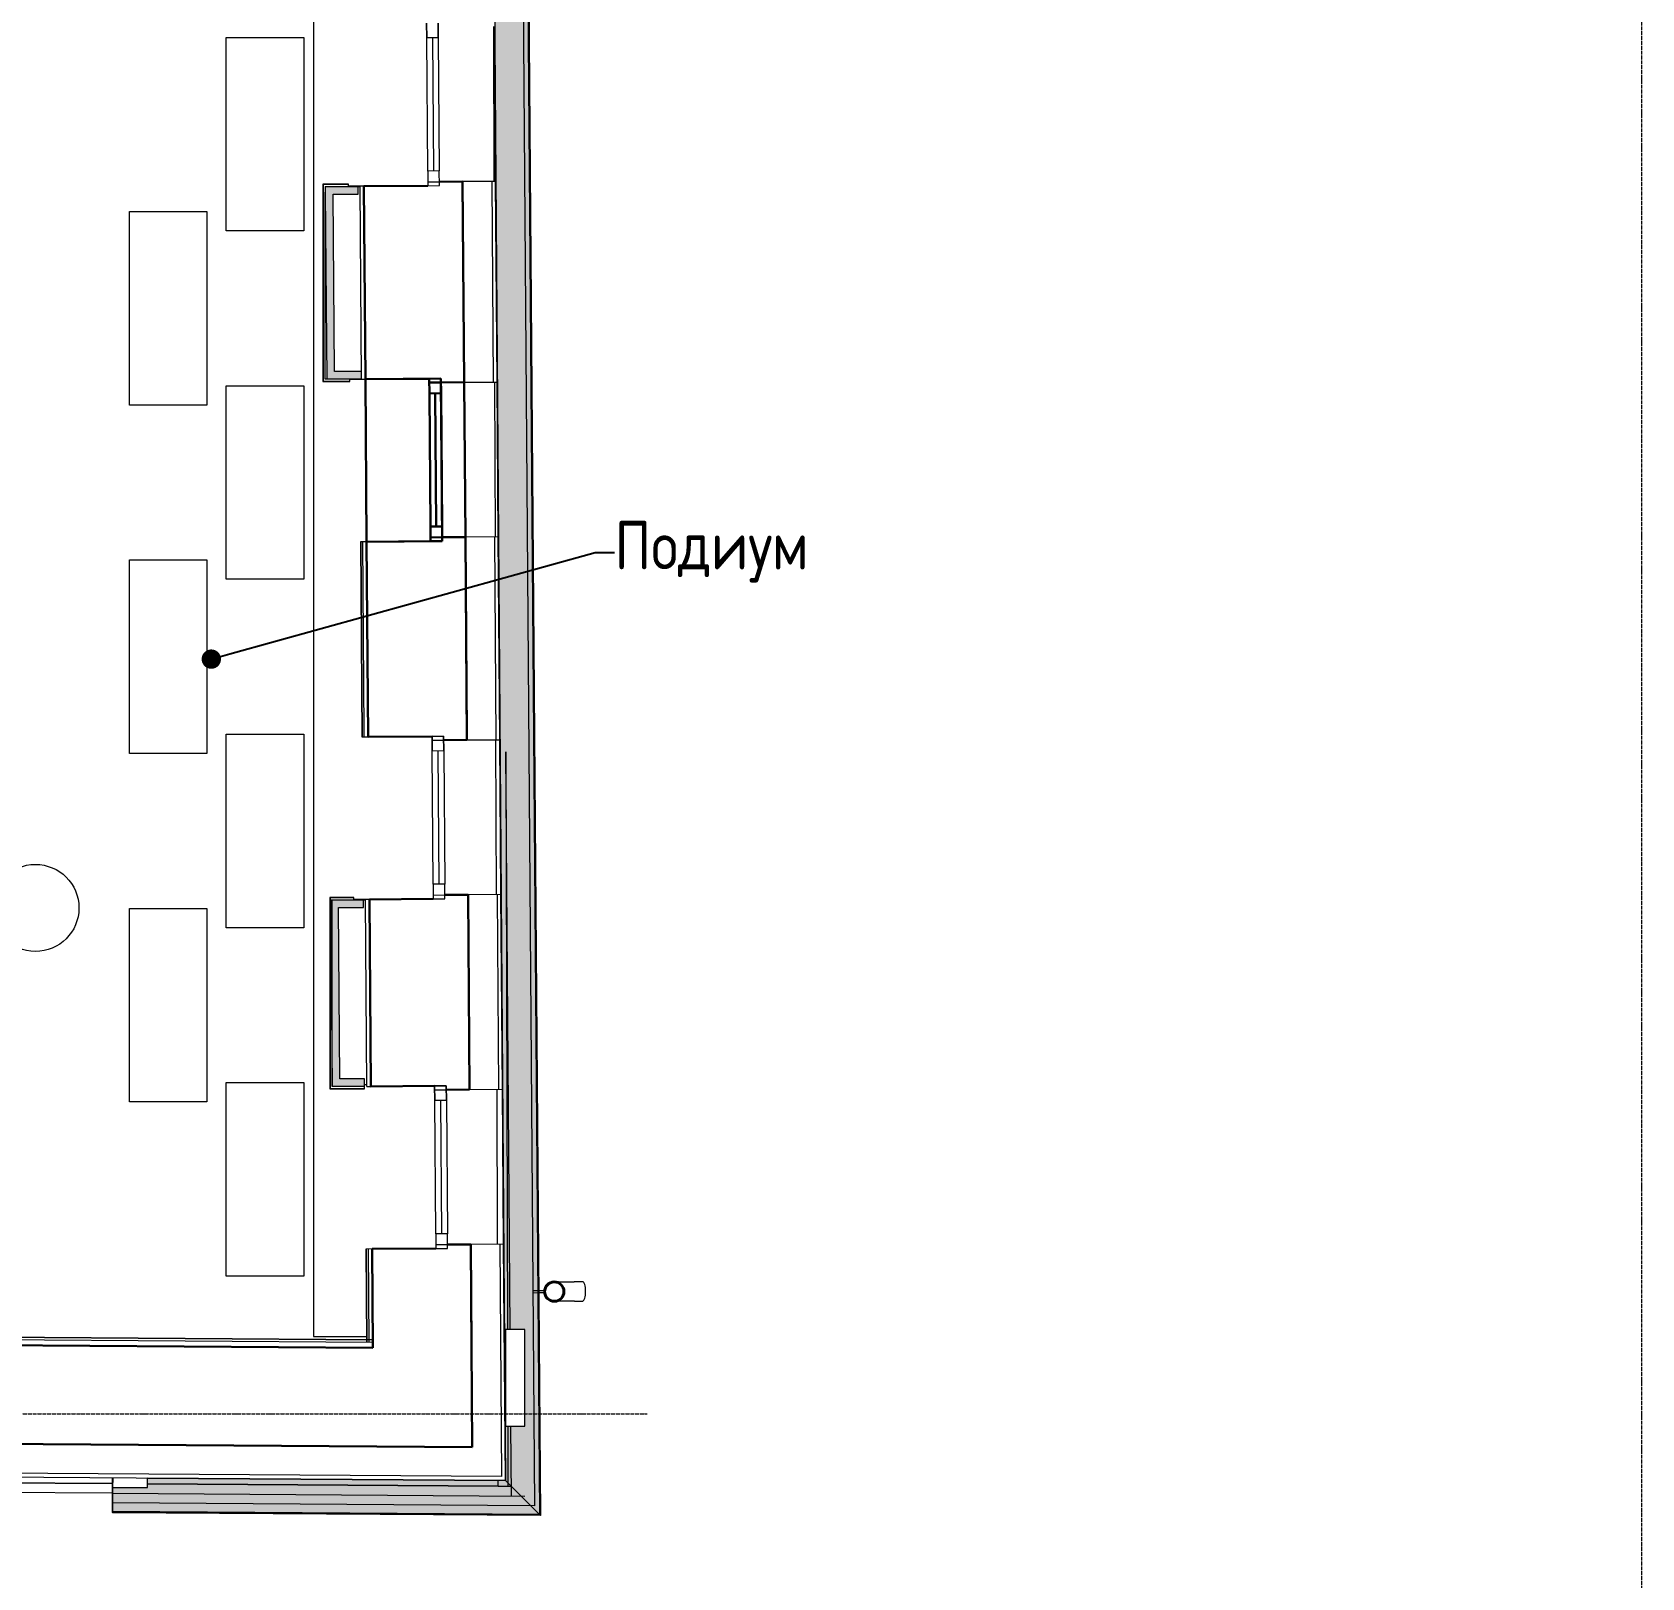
# Model space of a CAD drawing. Header units: millimetres. Extents: x -42533 to 645315, y 3457 to 82611.
# Drawn here: x 197375 to 205689, y 30644 to 38630 of the extents above; entities that cross this region are included whole.
import ezdxf
from ezdxf import colors
from ezdxf.entities.mleader import LeaderData, LeaderLine
from ezdxf.math import Vec2, Vec3

# ---------------------------------------------------------------- set-up
doc = ezdxf.new("R2010")
doc.units = ezdxf.units.MM
doc.linetypes.add('ADSK_Линия сетки', pattern=[25, 20, -2.5, 0, -2.5])
for name, color, linetype, lineweight in [('_ Окна', 7, 'Continuous', 9), ('Обобщенные модели', 7, 'Continuous', 18), ('Ограждение', 7, 'Continuous', 9), ('Окна', 7, 'Continuous', 9), ('Оси', 253, 'Continuous', 9), ('Перекрытие', 7, 'Continuous', 18), ('Стены внутренние', 7, 'Continuous', 18), ('Стены наружные', 7, 'Continuous', 18), ('Стены несущие', 7, 'Continuous', 30), ('Стены отделка', 7, 'Continuous', 30), ('Стены штриховка', 7, 'Continuous', 9), ('ТХ', 5, 'Continuous', 0), ('ТХ_КР ЗАДАНИЕ', 251, 'Continuous', 0), ('ШТРИХОВКА', 252, 'Continuous', 15)]:
    doc.layers.add(name, color=color, linetype=linetype, lineweight=lineweight)
doc.layers.add('Линии', color=7, linetype='Continuous', lineweight=9, true_color=0x00a600)
doc.layers.add('ЭОМ_Лотки рабочие', color=5, linetype='Continuous')
doc.styles.add('GOST Common_1', font='GOST_Common.ttf', dxfattribs={"width": 0.9, "height": 250})

# ---------------------------------------------------------------- blocks, each defined once
blk = doc.blocks.new('_Dot')
at = {"color": 0, "linetype": 'ByBlock', "lineweight": -2}
blk.add_line((-0.5, 0), (-1, 0), dxfattribs=at)
at = {"color": 0, "linetype": 'ByBlock', "const_width": 0.5}
blk.add_lwpolyline([(-0.25, 0, 1), (0.25, 0, 1)], format="xyb", close=True, dxfattribs=at)
blk = doc.blocks.new('Тх 2 этаж')
at = {"layer": 'ТХ', "color": 252, "true_color": 0x939598}
for points in [[(54413.5, 4121), (54413.5, 5121), (54813.5, 5121), (54813.5, 4121)], [(53913.5, 3221), (53913.5, 4221), (54313.5, 4221), (54313.5, 3221)], [(54413.5, 2321), (54413.5, 3321), (54813.5, 3321), (54813.5, 2321)], [(53913.5, 1421), (53913.5, 2421), (54313.5, 2421), (54313.5, 1421)], [(54413.5, 521), (54413.5, 1521), (54813.5, 1521), (54813.5, 521)], [(53913.5, -379), (53913.5, 621), (54313.5, 621), (54313.5, -379)], [(54413.5, -1279), (54413.5, -279), (54813.5, -279), (54813.5, -1279)]]:
    blk.add_lwpolyline(points, close=True, dxfattribs=at)
blk.add_circle((53427.4, 623.1), 225, dxfattribs=at)
at = {"layer": 'ТХ_КР ЗАДАНИЕ', "color": 252, "lineweight": 0, "true_color": 0x939598}
ml = blk.add_multileader_mtext('Standard', dxfattribs=at)
ml.set_content('Подиум', color=(147, 149, 152), style='GOST Common_1')
ml.set_leader_properties()
ml.set_arrow_properties(name='DOT')
ml.build(insert=Vec2(0, 0))
ml.multileader.update_dxf_attribs({"dogleg_length": 100, "arrow_head_size": 100})
ctx = ml.context
ctx.base_point, ctx.char_height, ctx.arrow_head_size, ctx.landing_gap_size, ctx.plane_origin = Vec3(56419.1, 2459.6), 250, 100, 0.09, Vec3(61978.4, 3048.6)
notes = []
notes.append((ctx, [(1, (1, 1, 0), (56319.1, 2459.6), (1, 0), 100, [(3, [(54336.2, 1908.5)], 0, [])])]))
ctx.mtext.insert, ctx.mtext.flow_direction = Vec3(56419.1, 2622.1), 5
for ctx, leaders in notes:
    for number, flags, end, landing, length, lines in leaders:
        leader = LeaderData()
        leader.index, (leader.has_last_leader_line, leader.has_dogleg_vector, leader.attachment_direction) = number, flags
        leader.last_leader_point, leader.dogleg_vector, leader.dogleg_length = Vec3(end), Vec3(landing), length
        for number, points, colour, breaks in lines:
            line = LeaderLine()
            line.index, line.vertices, line.color, line.breaks = number, Vec3.list(points), colors.encode_raw_color(colour), breaks
            leader.lines.append(line)
        ctx.leaders.append(leader)
blk = doc.blocks.new('План 2 этажа')
at = {"layer": 'Ограждение', "transparency": 33554432}
h = blk.add_hatch(color=8, dxfattribs=at)
h.paths.add_polyline_path([(50346.889, -190.449), (50282.841, 8248.532), (50202.345, 8328.419), (50202.345, 7866.342), (50107.14, 7866.342), (50166.923, -10.676), (50335.612, -179.183)])
h.paths.add_polyline_path([(50165.916, 270.357), (50166.923, 770.357), (50265.916, 770.357), (50265.916, 270.357), (50166.923, 270.357)])
h.paths.add_polyline_path([(50103.345, 8366.342), (50164.133, 8366.342), (50102.884, 8427.128)])
for points in [[(50347.092, -190.651), (50282.841, 8248.532), (50278.843, 8252.5), (50342.891, -186.455), (50346.889, -190.449)], [(50346.889, -190.449), (50165.923, -10.669), (48317.401, 1.374), (48317.064, -46.734), (48137.076, -45.474), (48137.076, -176.052), (50335.612, -190.375)], [(50166.923, -10.676), (50165.916, -9.679), (48317.408, 2.374), (48317.414, 1.374), (50165.916, -10.669)], [(50347.092, -190.651), (50341.854, -186.448), (48135.641, -172.075), (48135.623, -176.243), (50346.889, -190.65)]]:
    blk.add_hatch(color=8, dxfattribs=at).paths.add_polyline_path(points)
at = {"layer": 'Стены внутренние'}
for points in [[(49242.4, 5720.601), (49282.401, 5720.601), (49275.15, 6675.971), (49235.149, 6675.971), (49239.369, 6119.973)], [(49275.454, 6635.971), (49405.457, 6635.971), (49405.457, 6675.971), (49275.15, 6675.971)], [(49422.405, 5680.601), (49422.405, 5720.601), (49242.4, 5720.601), (49242.703, 5680.601)], [(49270.139, 2065.746), (49310.14, 2065.746), (49303.121, 2990.603), (49263.119, 2990.603), (49269.799, 2110.482)], [(49433.428, 2950.603), (49433.428, 2990.603), (49303.121, 2990.603), (49303.424, 2950.603)], [(49270.442, 2025.746), (49438.144, 2025.746), (49438.144, 2065.746), (49270.139, 2065.746)]]:
    blk.add_hatch(color=8, dxfattribs=at).paths.add_polyline_path(points)
at = {"layer": '_ Окна', "color": 8, "lineweight": 18}
for p, q in [((49759.339, 7443.541), (49758.762, 7519.539)), ((49818.76, 7519.994), (49819.337, 7443.996)), ((49819.337, 7443.996), (49759.339, 7443.541)), ((49824.558, 6756.016), (49764.56, 6755.561)), ((49764.56, 6755.561), (49765.137, 6679.563)), ((49825.135, 6680.018), (49824.558, 6756.016)), ((49765.137, 6679.563), (49825.135, 6680.018)), ((49786.729, 3834.645), (49846.727, 3835.1)), ((49787.306, 3758.647), (49786.729, 3834.645)), ((49846.727, 3835.1), (49847.304, 3759.102)), ((49847.304, 3759.102), (49787.306, 3758.647)), ((49852.525, 3071.122), (49792.527, 3070.667)), ((49792.527, 3070.667), (49793.104, 2994.669)), ((49793.104, 2994.669), (49853.102, 2995.124)), ((49853.102, 2995.124), (49852.525, 3071.122)), ((49800.435, 2028.697), (49860.434, 2029.152)), ((49801.012, 1952.699), (49800.435, 2028.697)), ((49860.434, 2029.152), (49861.01, 1953.154)), ((49861.01, 1953.154), (49801.012, 1952.699)), ((49866.232, 1265.174), (49806.234, 1264.719)), ((49806.234, 1264.719), (49806.81, 1188.721)), ((49866.809, 1189.176), (49866.232, 1265.174)), ((49806.81, 1188.721), (49866.809, 1189.176))]:
    blk.add_line(p, q, dxfattribs=at)
at = {"layer": '_ Окна', "color": 8}
for p, q in [((49789.338, 7443.768), (49794.559, 6755.788)), ((49764.985, 6699.562), (49824.983, 6700.017)), ((49786.881, 3814.645), (49846.879, 3815.101)), ((49817.305, 3758.874), (49822.526, 3070.894)), ((49792.952, 3014.668), (49852.95, 3015.124)), ((49800.587, 2008.697), (49860.585, 2009.153)), ((49831.011, 1952.927), (49836.233, 1264.946)), ((49806.659, 1208.72), (49866.657, 1209.176))]:
    blk.add_line(p, q, dxfattribs=at)
at = {"layer": 'Линии', "color": 8, "lineweight": 30}
for p, q in [((49832.702, 5683.047), (49442.713, 5680.087)), ((49442.713, 5680.087), (49449.088, 4840.111)), ((49449.088, 4840.111), (49442.713, 5680.087)), ((49772.704, 5682.591), (49832.702, 5683.047)), ((49832.702, 5683.047), (49772.704, 5682.591)), ((49773.28, 5606.594), (49772.704, 5682.591)), ((49772.704, 5682.591), (49773.28, 5606.594)), ((49772.855, 5662.592), (49832.854, 5663.047)), ((49832.702, 5683.047), (49833.279, 5607.049)), ((49833.279, 5607.049), (49832.702, 5683.047)), ((49839.077, 4843.071), (49832.702, 5683.047)), ((49838.925, 4863.07), (49832.854, 5663.047)), ((49952.85, 5663.958), (49958.922, 4863.981)), ((49958.922, 4863.981), (49952.85, 5663.958)), ((49833.279, 5607.049), (49773.28, 5606.594)), ((49773.28, 5606.594), (49833.279, 5607.049)), ((49773.28, 5606.594), (49833.279, 5607.049)), ((49778.502, 4918.613), (49773.28, 5606.594)), ((49803.28, 5606.821), (49808.501, 4918.841)), ((49833.279, 5607.049), (49838.5, 4919.069)), ((49838.5, 4919.069), (49778.502, 4918.613)), ((49838.5, 4919.069), (49778.502, 4918.613)), ((49838.5, 4919.069), (49778.502, 4918.613)), ((49778.502, 4918.613), (49779.079, 4842.616)), ((49778.502, 4918.613), (49779.079, 4842.616)), ((49839.077, 4843.071), (49838.5, 4919.069)), ((49839.077, 4843.071), (49838.5, 4919.069)), ((49839.077, 4843.071), (49449.088, 4840.111)), ((49778.927, 4862.615), (49838.925, 4863.07)), ((49779.079, 4842.616), (49839.077, 4843.071)), ((49779.079, 4842.616), (49839.077, 4843.071))]:
    blk.add_line(p, q, dxfattribs=at)
at = {"layer": 'Обобщенные модели', "color": 8}
for p, q in [((50564.282, 1017.323), (50521.779, 1017.001)), ((50332.895, 970.566), (50308.481, 970.381)), ((50308.557, 960.381), (50332.971, 960.566)), ((50334.11, 970.575), (50332.895, 970.566)), ((50332.971, 960.566), (50334.186, 960.575)), ((50367.619, 970.829), (50338.279, 970.607)), ((50338.355, 960.607), (50367.695, 960.83)), ((50522.538, 917.004), (50565.041, 917.326))]:
    blk.add_line(p, q, dxfattribs=at)
at = {"layer": 'Обобщенные модели', "color": 8, "flags": 128}
for points in [[(50431.151, 1016.313), (50432.421, 1016.323), (50435.085, 1016.343), (50437.961, 1016.365), (50441.046, 1016.388), (50444.333, 1016.413), (50447.819, 1016.439), (50451.498, 1016.467), (50455.363, 1016.497), (50459.408, 1016.527), (50463.627, 1016.559), (50468.014, 1016.593), (50472.56, 1016.627), (50477.26, 1016.663), (50482.105, 1016.7), (50487.087, 1016.737), (50492.199, 1016.776), (50497.433, 1016.816), (50502.78, 1016.857), (50508.231, 1016.898), (50513.778, 1016.94), (50519.412, 1016.983), (50521.779, 1017.001)], [(50522.538, 917.004), (50516.87, 916.961), (50511.286, 916.918), (50505.794, 916.877), (50500.403, 916.836), (50495.121, 916.796), (50489.957, 916.756), (50484.92, 916.718), (50480.017, 916.681), (50475.256, 916.645), (50470.645, 916.61), (50466.191, 916.576), (50461.901, 916.543), (50457.783, 916.512), (50453.842, 916.482), (50450.085, 916.454), (50446.519, 916.427), (50443.148, 916.401), (50439.978, 916.377), (50437.014, 916.355), (50434.262, 916.334), (50431.91, 916.316)]]:
    blk.add_lwpolyline(points, dxfattribs=at)
at = {"layer": 'Обобщенные модели', "color": 8}
for start, end in [(0.4348438, 180.4348438), (180.4348438, 0.4348438)]:
    blk.add_arc((50418.514, 966.216), 52, start, end, dxfattribs=at)
at = {"layer": 'Обобщенные модели', "color": 8, "lineweight": 40}
for start, end in [(0.4348438, 180.4348438), (180.4348438, 0.4348438)]:
    blk.add_arc((50418.514, 966.216), 50, start, end, dxfattribs=at)
at = {"layer": 'Обобщенные модели', "color": 8}
for start_param, end_param in [(4.71238898, 6.28318531), (3.14159265, 4.71238898)]:
    blk.add_ellipse((50564.661, 967.325), major_axis=(-0.379, 49.999), ratio=0.30901699, start_param=start_param, end_param=end_param, dxfattribs=at)
at = {"layer": 'Ограждение', "color": 8}
for p, q in [((50277.619, 8253.714), (50341.667, -185.232)), ((50278.843, 8252.5), (50342.891, -186.455)), ((50279.172, 8252.173), (50343.221, -186.784)), ((50279.517, 8251.831), (50343.565, -187.128)), ((50281.279, 8250.082), (50345.328, -188.889)), ((50281.558, 8249.805), (50345.607, -189.167)), ((50281.752, 8249.612), (50345.801, -189.361)), ((50281.881, 8249.484), (50345.93, -189.49)), ((50282.841, 8248.532), (50346.889, -190.449)), ((50283.044, 8248.331), (50347.092, -190.651)), ((50107.14, 7866.342), (50166.923, -10.676)), ((50107.14, 7866.342), (50166.923, -10.676)), ((50114.975, 6702.218), (50108.904, 7502.195)), ((50108.904, 7502.195), (50114.975, 6702.218)), ((50122.845, 5665.248), (50114.975, 6702.218)), ((50128.917, 4865.271), (50122.845, 5665.248)), ((50122.845, 5665.248), (50128.917, 4865.271)), ((50136.871, 3817.301), (50128.917, 4865.271)), ((50142.942, 3017.325), (50136.871, 3817.301)), ((50136.871, 3817.301), (50142.942, 3017.325)), ((50150.577, 2011.354), (50142.942, 3017.325)), ((50156.648, 1211.377), (50150.577, 2011.354)), ((50150.577, 2011.354), (50156.648, 1211.377)), ((50165.916, -9.669), (50156.648, 1211.377)), ((48135.615, -176.042), (48136.779, 2.551)), ((48136.779, 2.551), (48135.623, -174.769)), ((48136.779, 2.551), (48136.785, 3.551)), ((50166.923, -10.676), (48317.401, 1.374)), ((50166.923, -10.676), (48317.401, 1.374)), ((48317.408, 2.374), (50165.916, -9.669)), ((50165.916, -9.669), (48317.408, 2.374)), ((50166.923, -10.676), (50165.916, -9.669)), ((50166.923, -10.676), (50345.607, -189.167)), ((50346.889, -190.449), (50166.923, -10.676)), ((48135.621, -175.09), (48135.614, -176.243)), ((50347.092, -190.651), (48135.614, -176.243)), ((48135.615, -176.042), (48135.623, -174.769)), ((48135.623, -174.769), (48135.615, -176.042)), ((50346.889, -190.449), (48135.615, -176.042)), ((50345.93, -189.49), (48135.621, -175.09)), ((48135.622, -174.962), (48135.625, -174.492)), ((50345.801, -189.361), (48135.622, -174.962)), ((48135.623, -174.769), (48135.649, -170.86)), ((48135.641, -172.075), (48135.623, -174.769)), ((48135.623, -174.769), (48135.641, -172.075)), ((48135.641, -172.075), (48135.623, -174.769)), ((50345.607, -189.167), (48135.623, -174.769)), ((48135.625, -174.492), (48135.637, -172.743)), ((48135.637, -172.743), (48135.625, -174.492)), ((50345.328, -188.889), (48135.625, -174.492)), ((48135.637, -172.743), (48135.639, -172.401)), ((50343.565, -187.128), (48135.637, -172.743)), ((50343.221, -186.784), (48135.639, -172.401)), ((48135.649, -170.86), (48135.641, -172.075)), ((50342.891, -186.455), (48135.641, -172.075)), ((50341.667, -185.232), (48135.649, -170.86)), ((50345.607, -189.167), (50341.667, -185.232)), ((50341.667, -185.232), (50342.891, -186.455)), ((50342.891, -186.455), (50345.607, -189.167)), ((50345.607, -189.167), (50342.891, -186.455)), ((50342.891, -186.455), (50345.607, -189.167)), ((50343.565, -187.128), (50343.221, -186.784)), ((50345.328, -188.889), (50343.565, -187.128)), ((50343.565, -187.128), (50345.328, -188.889)), ((50345.801, -189.361), (50345.328, -188.889)), ((50346.889, -190.449), (50345.607, -189.167)), ((50345.607, -189.167), (50346.889, -190.449)), ((50345.93, -189.49), (50347.092, -190.651))]:
    blk.add_line(p, q, dxfattribs=at)
at = {"layer": 'Окна', "color": 8}
for p, q in [((49758.762, 7519.539), (49759.339, 7443.541)), ((49819.337, 7443.996), (49818.76, 7519.994)), ((49764.56, 6755.561), (49759.339, 7443.541)), ((49819.337, 7443.996), (49824.558, 6756.016)), ((49764.56, 6755.561), (49765.137, 6679.563)), ((49825.135, 6680.018), (49824.558, 6756.016)), ((49765.137, 6679.563), (49825.135, 6680.018)), ((49846.727, 3835.1), (49786.729, 3834.645)), ((49786.729, 3834.645), (49787.306, 3758.647)), ((49847.304, 3759.102), (49846.727, 3835.1)), ((49792.527, 3070.667), (49787.306, 3758.647)), ((49847.304, 3759.102), (49852.525, 3071.122)), ((49792.527, 3070.667), (49793.104, 2994.669)), ((49793.104, 2994.669), (49853.102, 2995.124)), ((49853.102, 2995.124), (49852.525, 3071.122)), ((49860.434, 2029.152), (49800.435, 2028.697)), ((49800.435, 2028.697), (49801.012, 1952.699)), ((49861.01, 1953.154), (49860.434, 2029.152)), ((49806.234, 1264.719), (49801.012, 1952.699)), ((49861.01, 1953.154), (49866.232, 1265.174)), ((49806.234, 1264.719), (49806.81, 1188.721)), ((49866.809, 1189.176), (49866.232, 1265.174)), ((49806.81, 1188.721), (49866.809, 1189.176))]:
    blk.add_line(p, q, dxfattribs=at)
at = {"layer": 'Оси', "color": 8, "linetype": 'ADSK_Линия сетки'}
for p, q in [((56035.923, -4690.674), (56035.923, 43330.545)), ((-9428.371, 333.7), (50898.627, 333.7))]:
    blk.add_line(p, q, dxfattribs=at)
at = {"layer": 'Перекрытие', "color": 8}
for p, q in [((49174.117, 7551.7), (49174.117, 733.7)), ((49355.135, 6678.216), (49765.124, 6681.328)), ((49429.359, 4840.961), (49779.071, 4843.616)), ((49786.736, 3833.645), (49426.728, 3830.912)), ((49450.553, 2034.273), (49438.144, 2034.178)), ((49456.816, 1186.689), (49806.806, 1189.345)), ((49174.117, 733.7), (49448.253, 733.7))]:
    blk.add_line(p, q, dxfattribs=at)
at = {"layer": 'Стены внутренние', "color": 8}
blk.add_line((49415.147, 6676.906), (49415.134, 6678.672), dxfattribs=at)
at = {"layer": 'Стены наружные', "color": 8}
for p, q in [((50253.018, 8278.128), (50316.914, -140.74)), ((50108.366, 6702.168), (50105.929, 7502.173)), ((50113.961, 4865.158), (50111.524, 5665.162)), ((50119.59, 3017.147), (50117.153, 3817.152)), ((50167.342, 3755.389), (50176.434, 770.357)), ((50189.997, 770.357), (50167.342, 3755.389)), ((50125.092, 1211.06), (50122.655, 2011.142)), ((50177.957, 270.357), (50178.906, -40.993)), ((50196.526, -89.895), (50193.792, 270.357)), ((48136.596, -25.47), (44057.305, 3.094)), ((44057.305, 3.094), (48136.596, -25.47)), ((48136.981, 2.549), (48136.785, -25.472)), ((48136.27, -75.469), (44056.745, -46.904)), ((48136.746, -75.472), (48136.396, -125.471)), ((48136.785, -25.472), (48136.435, -75.47)), ((48136.746, -75.472), (50266.53, -90.386)), ((50128.901, -39.421), (48317.204, -26.735)), ((48317.204, -26.735), (50128.901, -39.421)), ((50128.906, -41.145), (50128.812, -10.428)), ((50178.906, -40.993), (50128.906, -41.145)), ((50178.902, -39.771), (50196.147, -39.892)), ((50316.914, -140.74), (48136.396, -125.471)), ((50196.526, -89.895), (50266.532, -90.386))]:
    blk.add_line(p, q, dxfattribs=at)
at = {"layer": 'Стены несущие', "color": 8}
for p, q in [((49765.137, 6679.563), (49435.147, 6677.058)), ((49442.713, 5680.087), (49435.147, 6677.058)), ((49944.98, 6700.928), (49824.983, 6700.017)), ((49952.85, 5663.958), (49944.98, 6700.928)), ((49944.995, 6698.928), (49952.85, 5663.958)), ((49442.713, 5680.087), (49772.704, 5682.591)), ((49832.854, 5663.047), (49952.85, 5663.958)), ((49779.079, 4842.616), (49449.088, 4840.111)), ((49456.738, 3832.14), (49449.088, 4840.111)), ((49958.922, 4863.981), (49838.925, 4863.07)), ((49966.875, 3816.011), (49958.922, 4863.981)), ((49958.922, 4863.981), (49966.663, 3844.01)), ((49456.738, 3832.14), (49786.729, 3834.645)), ((49846.879, 3815.101), (49966.875, 3816.011)), ((49793.104, 2994.669), (49463.113, 2992.164)), ((49972.947, 3016.034), (49852.95, 3015.124)), ((49980.582, 2010.063), (49972.947, 3016.034)), ((49972.947, 3016.034), (49980.582, 2010.063)), ((49463.113, 2992.164), (49470.445, 2026.192)), ((49470.445, 2026.192), (49800.435, 2028.697)), ((49860.585, 2009.153), (49980.582, 2010.063)), ((49806.81, 1188.721), (49476.82, 1186.216)), ((49476.82, 1186.216), (49480.699, 675.136)), ((49986.653, 1210.086), (49866.657, 1209.176)), ((49994.612, 161.525), (49986.653, 1210.086)), ((49986.661, 1209.086), (49990.741, 671.564)), ((49480.699, 675.136), (42691.19, 722.677)), ((42185.006, 216.209), (49994.612, 161.525))]:
    blk.add_line(p, q, dxfattribs=at)
at = {"layer": 'Стены отделка', "color": 8, "lineweight": 9}
for p, q in [((49223.381, 6685.971), (49223.381, 5670.601)), ((49355.061, 6687.971), (49225.381, 6687.971)), ((49235.381, 6675.971), (49415.154, 6675.971)), ((49355.149, 6676.451), (49355.061, 6687.971)), ((49435.147, 6677.058), (49355.149, 6676.451)), ((49405.457, 6635.971), (49405.457, 6675.971)), ((49415.154, 6675.971), (49415.147, 6676.906)), ((49422.714, 5679.935), (49415.154, 6675.971)), ((50114.975, 6702.218), (49944.98, 6700.928)), ((49944.98, 6700.928), (49944.995, 6698.928)), ((50122.845, 5665.248), (50114.975, 6702.218)), ((49235.381, 6645.458), (49242.703, 5680.601)), ((49235.381, 5680.601), (49235.381, 6645.458)), ((49282.401, 5720.601), (49275.454, 6635.971)), ((49275.454, 6635.971), (49405.457, 6635.971)), ((49225.381, 5668.601), (49362.798, 5668.601)), ((49422.709, 5680.601), (49235.381, 5680.601)), ((49422.405, 5720.601), (49282.401, 5720.601)), ((49362.715, 5679.48), (49442.713, 5680.087)), ((49362.798, 5668.601), (49362.715, 5679.48)), ((49422.405, 5680.601), (49422.405, 5720.601)), ((49952.85, 5663.958), (50122.845, 5665.248)), ((49449.088, 4840.111), (49417.089, 4839.868)), ((49417.089, 4839.868), (49424.739, 3831.897)), ((50128.917, 4865.271), (49958.922, 4863.981)), ((50136.871, 3817.301), (50128.917, 4865.271)), ((49424.739, 3831.897), (49456.738, 3832.14)), ((49436.739, 3831.988), (49436.526, 3859.988)), ((49966.663, 3844.01), (49966.875, 3816.011)), ((49966.875, 3816.011), (50136.871, 3817.301)), ((49258.442, 3000.603), (49258.442, 2015.746)), ((49383.032, 3002.603), (49260.442, 3002.603)), ((49383.116, 2991.557), (49383.032, 3002.603)), ((50142.942, 3017.325), (49972.947, 3016.034)), ((50150.577, 2011.354), (50142.942, 3017.325)), ((49263.119, 2990.603), (49270.442, 2025.746)), ((49263.119, 2990.603), (49443.125, 2990.603)), ((49270.442, 2025.746), (49270.442, 2990.603)), ((49310.14, 2065.746), (49303.424, 2950.603)), ((49303.424, 2950.603), (49433.428, 2950.603)), ((49463.113, 2992.164), (49383.116, 2991.557)), ((49433.428, 2950.603), (49433.428, 2990.603)), ((49450.445, 2026.04), (49443.114, 2992.013)), ((49260.442, 2013.746), (49438.538, 2013.746)), ((49438.447, 2025.746), (49270.442, 2025.746)), ((49438.144, 2065.746), (49310.14, 2065.746)), ((49438.144, 2025.746), (49438.144, 2065.746)), ((49438.538, 2013.746), (49438.447, 2025.746)), ((49450.445, 2026.04), (49470.445, 2026.192)), ((49980.582, 2010.063), (50150.577, 2011.354)), ((49476.82, 1186.216), (49444.821, 1185.973)), ((49444.821, 1185.973), (49448.468, 705.362)), ((49456.82, 1186.065), (49456.828, 1185.065)), ((50156.648, 1211.377), (49986.653, 1210.086)), ((49986.653, 1210.086), (49986.661, 1209.086)), ((50165.916, -9.679), (50156.648, 1211.377)), ((50265.916, 770.357), (50165.916, 770.357)), ((50165.916, 770.357), (50165.916, 270.357)), ((50265.916, 270.357), (50265.916, 770.357)), ((44851.357, 737.552), (49480.909, 705.135)), ((49480.38, 717.139), (47354.503, 732.025)), ((49480.699, 675.136), (49480.909, 705.135)), ((49990.741, 671.564), (49994.612, 161.525)), ((50165.916, 270.357), (50265.916, 270.357)), ((42016.278, 47.386), (50165.916, -9.679)), ((50145.762, 10.462), (42036.128, 67.247)), ((48137.426, 4.525), (48137.076, -45.474)), ((48317.064, -46.734), (48317.414, 3.264)), ((48137.076, -45.474), (48317.064, -46.734))]:
    blk.add_line(p, q, dxfattribs=at)
at = {"layer": 'Стены штриховка', "color": 8}
for p, q in [((49225.381, 6687.971), (49223.381, 6687.971)), ((49223.381, 6687.971), (49223.381, 6685.971)), ((49355.077, 6685.971), (49223.381, 6685.971)), ((49225.381, 6687.971), (49225.381, 5668.601)), ((49235.381, 6675.971), (49235.149, 6675.971)), ((49235.149, 6675.971), (49235.381, 6645.458)), ((50094.976, 6702.067), (50102.846, 5665.096)), ((49223.381, 5670.601), (49362.783, 5670.601)), ((49223.381, 5670.601), (49223.381, 5668.601)), ((49223.381, 5668.601), (49225.381, 5668.601)), ((49419.089, 4839.883), (49426.739, 3831.912)), ((49436.526, 3859.988), (49429.089, 4839.959)), ((50108.917, 4865.12), (50116.871, 3817.15)), ((49260.442, 3002.603), (49258.442, 3002.603)), ((49258.442, 3002.603), (49258.442, 3000.603)), ((49383.047, 3000.603), (49258.442, 3000.603)), ((49260.442, 3002.603), (49260.442, 2013.746)), ((50122.943, 3017.173), (50130.578, 2011.202)), ((49258.442, 2015.746), (49438.523, 2015.746)), ((49258.442, 2015.746), (49258.442, 2013.746)), ((49258.442, 2013.746), (49260.442, 2013.746)), ((49446.821, 1185.989), (49450.469, 705.348)), ((49456.828, 1185.065), (49460.469, 705.278)), ((50136.649, 1211.225), (50145.762, 10.462)), ((49480.395, 715.139), (47354.489, 730.025))]:
    blk.add_line(p, q, dxfattribs=at)
at = {"layer": 'ЭОМ_Лотки рабочие'}
blk.add_blockref('Тх 2 этаж', (-5689.424, 2325.176), dxfattribs=at)

msp = doc.modelspace()

# ---------------------------------------------------------------- block references
at = {"layer": 'ШТРИХОВКА'}
msp.add_blockref('План 2 этажа', (149653.4, 31156.8), dxfattribs=at)

doc.saveas('drawing.dxf')
